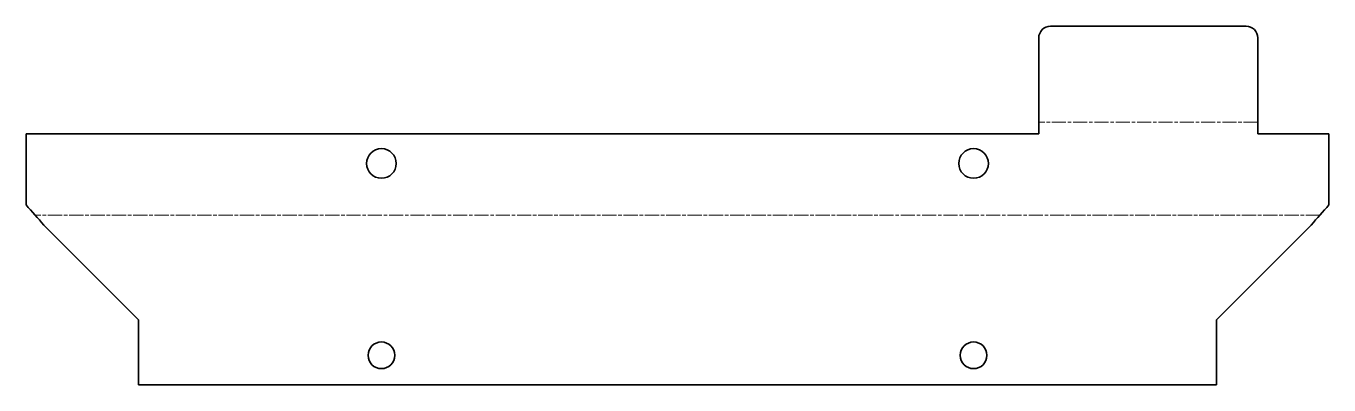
# Model space of a CAD drawing. Header units: inches. Extents: x 0 to 220, y 0 to 61.
import ezdxf

# ---------------------------------------------------------------- set-up
doc = ezdxf.new("R2010")
doc.units = ezdxf.units.IN
doc.header["$MEASUREMENT"] = 0
doc.linetypes.add('Chain', pattern=[13.68, 9.12, -1.14, 2.28, -1.14])
doc.layers.add('SIMUMAK Bend Centerline (ISO)', color=7, linetype='Chain', lineweight=9)
doc.layers.add('SIMUMAK Visible (ISO)', color=7, linetype='Continuous', lineweight=35)

# ---------------------------------------------------------------- blocks, each defined once
blk = doc.blocks.new('CD-IND-30-CSFS3-02_Sheet_2_CD-IND-30-CSFS3-02 (desplegada)')
at = {"layer": 'SIMUMAK Bend Centerline (ISO)', "ltscale": 0.263158}
for p, q in [((98, 14.1), (61, 14.1)), ((108.5, -1.6), (-108.5, -1.6))]:
    blk.add_line(p, q, dxfattribs=at)
at = {"layer": 'SIMUMAK Visible (ISO)'}
for p, q in [((96, 30.29), (63, 30.29)), ((61, 28.29), (61, 12.1)), ((98, 12.1), (98, 28.29)), ((-110, 0.1), (-110, 12.1)), ((-110, 12.1), (61, 12.1)), ((98, 12.1), (110, 12.1)), ((110, 12.1), (110, 0.1)), ((-91, -19.29), (-107, -3.29)), ((107, -3.29), (91, -19.29)), ((-91, -30.29), (-91, -19.29)), ((91, -19.29), (91, -30.29)), ((91, -30.29), (-91, -30.29))]:
    blk.add_line(p, q, dxfattribs=at)
for centre, radius in [((-50, 7.1), 2.5), ((50, 7.1), 2.5), ((-50, -25.29), 2.25), ((50, -25.29), 2.25)]:
    blk.add_circle(centre, radius, dxfattribs=at)
at = {"layer": 'SIMUMAK Visible (ISO)', "extrusion": (0, 0, -1)}
for centre, start, end in [((-63, 28.29), 0, 90), ((-96, 28.29), 90, 180)]:
    blk.add_arc(centre, 2, start, end, dxfattribs=at)
at = {"layer": 'SIMUMAK Visible (ISO)'}
for points in [[(-107, -3.29), (-108, -2.16), (-109, -1.03), (-110, 0.1)], [(110, 0.1), (109, -1.03), (108, -2.16), (107, -3.29)]]:
    blk.add_open_spline(points, degree=3, dxfattribs=at)

msp = doc.modelspace()

# ---------------------------------------------------------------- block references
msp.add_blockref('CD-IND-30-CSFS3-02_Sheet_2_CD-IND-30-CSFS3-02 (desplegada)', (110, 30.29))

doc.saveas('drawing.dxf')
